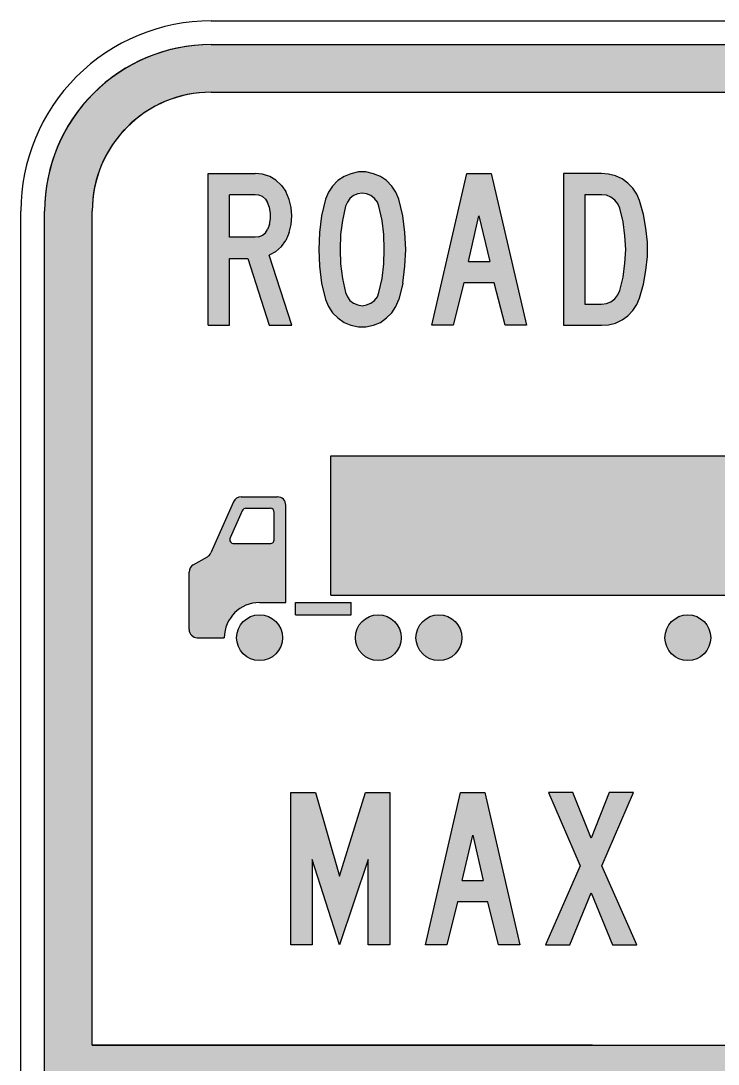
# Model space of a CAD drawing. Extents: x 269 to 415, y 134 to 266.
# Drawn here: x 268.7 to 317.5, y 193.3 to 266.5 of the extents above; entities that cross this region are included whole.
import ezdxf

# ---------------------------------------------------------------- set-up
doc = ezdxf.new("R2010")
doc.units = 0
doc.header["$MEASUREMENT"] = 0
doc.linetypes.add('CENTERX2', pattern=[101.60000000000001, 63.5, -12.7, 12.7, -12.7])
doc.layers.add('L25', color=1, linetype='CONTINUOUS')
doc.layers.add('L35', color=3, linetype='CONTINUOUS')

msp = doc.modelspace()

# ---------------------------------------------------------------- hatches: boundary and pattern name
at = {"layer": 'L25', "linetype": 'CENTERX2'}
h = msp.add_hatch(color=256, dxfattribs=at)
edge = h.paths.add_edge_path(flags=16)
edge.add_line((282.0138630274243, 261.4508701478531), (402.013869694091, 261.450870147853))
edge.add_arc((402.013869694091, 253.117537147853), 8.333333000000039, 3.979039320256561e-13, 90, ccw=False)
edge.add_line((410.347202694091, 253.1175371478531), (410.347229694091, 194.6508504811863))
edge.add_line((410.347229694091, 194.6508504811863), (273.6805300274243, 194.6508504811865))
edge.add_line((273.6805300274243, 194.6508504811865), (273.6805300274243, 253.1175371478531))
edge.add_arc((282.0138630274243, 253.1175371478531), 8.333332999999982, 90, 180, ccw=False)
edge = h.paths.add_edge_path()
edge.add_line((282.0138630274243, 264.7842001478531), (402.013869694091, 264.784200147853))
edge.add_arc((402.013869694091, 253.117537147853), 11.66666300000003, 2.8421709430404007e-13, 90, ccw=False)
edge.add_line((413.680532694091, 253.1175371478531), (413.6805326940911, 157.5175304811864))
edge.add_arc((402.0138696940911, 157.5175304811864), 11.66666299999997, -90.00000000000028, 0, ccw=False)
edge.add_line((402.0138696940911, 145.8508674811864), (282.0138630274243, 145.8508674811864))
edge.add_arc((282.0138630274243, 157.5175304811864), 11.66666300000003, 180.0000000000001, 270, ccw=False)
edge.add_line((270.3472000274243, 157.5175304811864), (270.3472000274243, 253.1175371478531))
edge.add_arc((282.0138630274242, 253.1175371478531), 11.66666299999991, 89.99999999999972, 180, ccw=False)
edge = h.paths.add_edge_path(flags=16)
edge.add_line((273.6805300274243, 191.3175504811864), (410.347229694091, 191.3175504811863))
edge.add_line((410.347229694091, 191.3175504811863), (410.347202694091, 157.5175304811864))
edge.add_arc((402.0138630372852, 157.5175371379922), 8.333339656808493, 270.0000457687909, 359.99995423120953, ccw=False)
edge.add_line((402.0138696940911, 149.1841974811864), (282.0138630274243, 149.1841974811864))
edge.add_arc((282.0138630274243, 157.5175304811864), 8.33333300000001, 180, 270, ccw=False)
edge.add_line((273.6805300274243, 157.5175304811864), (273.6805300274243, 191.3175504811864))
h = msp.add_hatch(color=256, dxfattribs=at)
h.paths.add_polyline_path([(306.7006390880304, 245.1175338145197), (309.3676390880304, 245.1175338145197), (309.8756390880304, 245.1429338145197), (310.3582390880304, 245.2699338145197), (310.8154390880304, 245.4985338145197), (311.2218390880304, 245.7779338145197), (311.5774390880304, 246.1589338145197), (311.8568390880304, 246.5653338145197), (312.0346390880304, 247.0225338145197), (312.3140390880304, 247.9877338145197), (312.4918390880304, 248.9529338145197), (312.5934390880304, 249.9435338145197), (312.5934390880304, 250.9341338145197), (312.4918390880304, 251.9247338145198), (312.3140390880304, 252.8899338145197), (312.0346390880304, 253.8551338145197), (311.8568390880304, 254.3123338145197), (311.5774390880304, 254.7187338145197), (311.2218390880304, 255.0743338145197), (310.8154390880304, 255.3791338145197), (310.3582390880304, 255.5823338145198), (309.8756390880304, 255.7093338145197), (309.3676390880304, 255.7601338145197), (306.7006390880304, 255.7601338145197)])
h.paths.add_polyline_path([(308.1992390880304, 246.5907338145197), (309.3676390880304, 246.5907338145197), (309.7232390880304, 246.6415338145197), (310.0280390880304, 246.7685338145197), (310.3074390880304, 246.9717338145197), (310.5106390880304, 247.2511338145197), (310.6630390880304, 247.5559338145197), (310.8916390880304, 248.4957338145197), (311.0186390880304, 249.4609338145197), (311.0694390880304, 250.4261338145197), (311.0186390880304, 251.3913338145197), (310.8916390880304, 252.3565338145197), (310.6630390880304, 253.3217338145197), (310.5106390880304, 253.6265338145197), (310.3074390880304, 253.8805338145197), (310.0280390880304, 254.0837338145197), (309.7232390880304, 254.2361338145197), (309.3676390880304, 254.2615338145197), (308.1992390880304, 254.2615338145197)], flags=16)
h.paths.add_polyline_path([(297.4804390880304, 245.1175338145197), (299.9442390880304, 255.7601338145197), (301.6460390880304, 255.7601338145197), (304.1098390880304, 245.1175338145197), (302.6112390880304, 245.1175338145197), (301.8492390880304, 248.0893338145197), (299.7156390880304, 248.0893338145197), (298.9790390880304, 245.1175338145197)])
h.paths.add_polyline_path([(300.0458390880304, 249.5879338145197), (301.5444390880304, 249.5879338145197), (300.7824390880304, 252.7883338145197)], flags=16)
h.paths.add_polyline_path([(295.4484390880304, 248.0639338145197), (295.1690390880304, 246.9209338145197), (294.9658390880304, 246.4383338145197), (294.6864390880304, 245.9811338145197), (294.3054390880304, 245.6255338145197), (293.8736390880304, 245.3207338145197), (293.3910390880304, 245.1175338145197), (292.8576390880304, 245.0159338145197), (292.3496390880304, 245.0159338145197), (291.8162390880304, 245.1175338145197), (291.3336390880304, 245.3207338145197), (290.9018390880304, 245.6255338145197), (290.5208390880304, 245.9811338145197), (290.2414390880304, 246.4383338145197), (290.0382390880304, 246.9209338145197), (289.7588390880304, 248.0639338145197), (289.6064390880304, 249.2577338145197), (289.5556390880304, 250.4261338145197), (289.6064390880304, 251.6199338145197), (289.7588390880304, 252.7883338145197), (290.0382390880304, 253.9567338145197), (290.2414390880304, 254.4393338145197), (290.5208390880304, 254.8711338145197), (290.9018390880304, 255.2521338145197), (291.3336390880304, 255.5315338145197), (291.8162390880304, 255.7347338145197), (292.3496390880304, 255.8617338145197), (292.8576390880304, 255.8617338145197), (293.3910390880304, 255.7347338145197), (293.8736390880304, 255.5315338145197), (294.3054390880304, 255.2521338145197), (294.6864390880304, 254.8711338145197), (294.9658390880304, 254.4393338145197), (295.1690390880304, 253.9567338145197), (295.4484390880304, 252.7883338145197), (295.6008390880304, 251.6199338145197), (295.6516390880304, 250.4261338145197), (295.6008390880304, 249.2577338145197)])
h.paths.add_polyline_path([(293.7720390880304, 247.4035338145197), (294.0006390880304, 248.3941338145197), (294.1276390880304, 249.4101338145197), (294.1530390880304, 250.4261338145197), (294.1276390880304, 251.4675338145197), (294.0006390880304, 252.4581338145197), (293.7720390880304, 253.4741338145197), (293.6704390880304, 253.7535338145198), (293.4672390880304, 254.0075338145197), (293.2132390880304, 254.2107338145197), (292.9084390880304, 254.3377338145197), (292.6036390880304, 254.3631338145198), (292.2988390880304, 254.3377338145197), (291.9940390880304, 254.2107338145197), (291.7400390880304, 254.0075338145197), (291.5622390880304, 253.7535338145198), (291.4352390880304, 253.4741338145197), (291.2320390880304, 252.4581338145197), (291.0796390880304, 251.4675338145197), (291.0542390880304, 250.4261338145197), (291.0796390880304, 249.4101338145197), (291.2320390880304, 248.3941338145197), (291.4352390880304, 247.4035338145197), (291.5622390880304, 247.0987338145197), (291.7400390880304, 246.8447338145197), (291.9940390880304, 246.6669338145197), (292.2988390880304, 246.5399338145197), (292.6036390880304, 246.4891338145197), (292.9084390880304, 246.5399338145197), (293.2132390880304, 246.6669338145197), (293.4672390880304, 246.8447338145197), (293.6704390880304, 247.0987338145197)], flags=16)
h.paths.add_polyline_path([(281.8086390880304, 245.1175338145197), (281.8086390880304, 255.7601338145197), (285.1106390880304, 255.7601338145197), (285.6186390880304, 255.7093338145197), (286.1266390880304, 255.5315338145197), (286.5584390880304, 255.2775338145198), (286.9394390880304, 254.9219338145197), (287.2442390880304, 254.4901338145197), (287.4728390880304, 253.9313338145197), (287.6252390880304, 253.3725338145197), (287.6760390880304, 252.7883338145197), (287.6252390880304, 252.1787338145197), (287.4728390880304, 251.6199338145197), (287.2442390880304, 251.0611338145197), (286.9394390880304, 250.6293338145197), (286.5330390880304, 250.2737338145197), (286.0758390880304, 250.0197338145197), (287.6760390880304, 245.1175338145197), (286.0758390880304, 245.1175338145197), (284.5772390880304, 249.7911338145197), (283.3072390880304, 249.7911338145197), (283.3072390880304, 245.1175338145197)])
h.paths.add_polyline_path([(285.1106390880304, 254.2615338145197), (283.3072390880304, 254.2615338145197), (283.3072390880304, 251.2897338145197), (285.1106390880304, 251.2897338145197), (285.3646390880304, 251.3151338145197), (285.6186390880304, 251.4421338145197), (285.8218390880304, 251.5945338145197), (285.9742390880304, 251.8231338145197), (286.1012390880304, 252.1787338145197), (286.1774390880304, 252.5851338145197), (286.1774390880304, 252.9661338145197), (286.1012390880304, 253.3725338145197), (285.9742390880304, 253.7281338145197), (285.8218390880304, 253.9567338145197), (285.6186390880304, 254.1345338145197), (285.3646390880304, 254.2361338145197)], flags=16)
h.paths.add_polyline_path([(349.4488390880304, 255.7601338145197), (349.4488390880304, 245.1175338145197), (350.9474390880304, 245.1175338145197), (350.9474390880304, 252.1279338145197), (354.0462390880304, 245.1175338145197), (355.2146390880304, 245.1175338145197), (355.2146390880304, 255.7601338145197), (353.7160390880304, 255.7601338145197), (353.7160390880304, 249.5879338145197), (350.9474390880304, 255.7601338145197)])
h.paths.add_polyline_path([(344.6482390880304, 245.1175338145197), (344.6482390880304, 255.7601338145197), (346.1468390880304, 255.7601338145197), (346.1468390880304, 245.1175338145197)])
h.paths.add_polyline_path([(335.4280390880304, 245.1175338145197), (337.8664390880304, 255.7601338145197), (339.5682390880304, 255.7601338145197), (342.0320390880304, 245.1175338145197), (340.5334390880304, 245.1175338145197), (339.7968390880304, 248.0893338145197), (337.6632390880304, 248.0893338145197), (336.9012390880304, 245.1175338145197)])
h.paths.add_polyline_path([(337.9680390880304, 249.5879338145197), (339.4666390880304, 249.5879338145197), (338.7300390880304, 252.7883338145197)], flags=16)
h.paths.add_polyline_path([(327.7572390880304, 245.1175338145197), (327.7572390880304, 255.7601338145197), (331.0592390880304, 255.7601338145197), (331.5926390880304, 255.7093338145197), (332.0752390880304, 255.5315338145197), (332.5324390880304, 255.2775338145198), (332.9134390880304, 254.9219338145197), (333.1928390880304, 254.4901338145197), (333.4468390880304, 253.9313338145197), (333.5738390880304, 253.3725338145197), (333.6246390880304, 252.7883338145197), (333.5738390880304, 252.1787338145197), (333.4468390880304, 251.6199338145197), (333.1928390880304, 251.0611338145197), (332.8880390880304, 250.6293338145197), (332.5070390880304, 250.2737338145197), (332.0244390880304, 250.0197338145197), (333.6246390880304, 245.1175338145197), (332.0244390880304, 245.1175338145197), (330.5258390880304, 249.7911338145197), (329.2558390880304, 249.7911338145197), (329.2558390880304, 245.1175338145197)])
h.paths.add_polyline_path([(331.0592390880304, 254.2615338145197), (329.2558390880304, 254.2615338145197), (329.2558390880304, 251.2897338145197), (331.0592390880304, 251.2897338145197), (331.3386390880304, 251.3151338145197), (331.5672390880304, 251.4421338145197), (331.7704390880304, 251.5945338145197), (331.9228390880304, 251.8231338145197), (332.0752390880304, 252.1787338145197), (332.1260390880304, 252.5851338145197), (332.1260390880304, 252.9661338145197), (332.0752390880304, 253.3725338145197), (331.9228390880304, 253.7281338145197), (331.7704390880304, 253.9567338145197), (331.5672390880304, 254.1345338145197), (331.3386390880304, 254.2361338145197)], flags=16)
h.paths.add_polyline_path([(321.9914390880304, 254.2615338145197), (321.9914390880304, 245.1175338145197), (323.4900390880304, 245.1175338145197), (323.4900390880304, 254.2615338145197), (325.4204390880304, 254.2615338145197), (325.4204390880304, 255.7601338145197), (320.0864390880304, 255.7601338145197), (320.0864390880304, 254.2615338145197)])
h.paths.add_polyline_path([(396.8706390880304, 245.1175338145197), (396.8706390880304, 255.7601338145197), (401.9760390880304, 255.7601338145197), (401.9760390880304, 254.2615338145197), (398.3692390880304, 254.2615338145197), (398.3692390880304, 251.4929338145197), (400.7060390880304, 251.4929338145197), (400.7060390880304, 250.0197338145197), (398.3692390880304, 250.0197338145197), (398.3692390880304, 246.5907338145197), (402.2046390880304, 246.5907338145197), (402.2046390880304, 245.1175338145197)])
h.paths.add_polyline_path([(391.1048390880304, 245.1175338145197), (391.1048390880304, 254.2615338145197), (389.1744390880304, 254.2615338145197), (389.1744390880304, 255.7601338145197), (394.5084390880304, 255.7601338145197), (394.5084390880304, 254.2615338145197), (392.6034390880304, 254.2615338145197), (392.6034390880304, 245.1175338145197)])
h.paths.add_polyline_path([(380.9702390880304, 247.9877338145197), (380.9702390880304, 255.7601338145197), (382.4688390880304, 255.7601338145197), (382.4688390880304, 247.9877338145197), (382.5196390880304, 247.6067338145197), (382.6466390880304, 247.2257338145197), (382.9006390880304, 246.9209338145197), (383.2054390880304, 246.6923338145197), (383.5610390880304, 246.5399338145197), (383.9420390880304, 246.4891338145197), (384.3484390880304, 246.5399338145197), (384.7040390880304, 246.6923338145197), (385.0088390880304, 246.9209338145197), (385.2374390880304, 247.2257338145197), (385.3898390880304, 247.6067338145197), (385.4406390880304, 247.9877338145197), (385.4406390880304, 255.7601338145197), (386.9392390880304, 255.7601338145197), (386.9392390880304, 247.9877338145197), (386.8884390880304, 247.4543338145197), (386.7614390880304, 246.9717338145197), (386.5328390880304, 246.4891338145197), (386.2534390880304, 246.0573338145197), (385.8724390880304, 245.7017338145197), (385.4406390880304, 245.3969338145197), (384.9834390880304, 245.1683338145197), (384.4754390880304, 245.0413338145197), (383.9420390880304, 244.9905338145197), (383.4340390880304, 245.0413338145197), (382.9260390880304, 245.1683338145197), (382.4434390880304, 245.3969338145197), (382.0370390880304, 245.7017338145197), (381.6560390880304, 246.0573338145197), (381.3512390880304, 246.4891338145197), (381.1480390880304, 246.9717338145197), (381.0210390880304, 247.4543338145197)])
h.paths.add_polyline_path([(378.1508390880304, 248.0639338145197), (377.8714390880304, 246.9209338145197), (377.6682390880304, 246.4383338145197), (377.3888390880304, 245.9811338145197), (377.0078390880304, 245.6255338145197), (376.5760390880304, 245.3207338145197), (376.0934390880304, 245.1175338145197), (375.5854390880304, 245.0159338145197), (375.0520390880304, 245.0159338145197), (374.5440390880304, 245.1175338145197), (374.0614390880304, 245.3207338145197), (373.6042390880304, 245.6255338145197), (373.2486390880304, 245.9811338145197), (372.9438390880304, 246.4383338145197), (372.7660390880304, 246.9209338145197), (372.4866390880304, 248.0639338145197), (372.3088390880304, 249.2577338145197), (372.2580390880304, 250.4261338145197), (372.3088390880304, 251.6199338145197), (372.4866390880304, 252.7883338145197), (372.7660390880304, 253.9567338145197), (372.9438390880304, 254.4393338145197), (373.2486390880304, 254.8711338145197), (373.6042390880304, 255.2521338145197), (374.0614390880304, 255.5315338145197), (374.5440390880304, 255.7347338145197), (375.0520390880304, 255.8617338145197), (375.5854390880304, 255.8617338145197), (376.0934390880304, 255.7347338145197), (376.5760390880304, 255.5315338145197), (377.0078390880304, 255.2521338145197), (377.3888390880304, 254.8711338145197), (377.6682390880304, 254.4393338145197), (377.8714390880304, 253.9567338145197), (378.1508390880304, 252.7883338145197), (378.3286390880304, 251.6199338145197), (378.3794390880304, 250.4261338145197), (378.3286390880304, 249.2577338145197)])
h.paths.add_polyline_path([(376.4998390880304, 247.4035338145197), (376.7030390880304, 248.3941338145197), (376.8300390880304, 249.4101338145197), (376.8808390880304, 250.4261338145197), (376.8300390880304, 251.4675338145197), (376.7030390880304, 252.4581338145197), (376.4998390880304, 253.4741338145197), (376.3728390880304, 253.7535338145198), (376.1696390880304, 254.0075338145197), (375.9156390880304, 254.2107338145197), (375.6362390880304, 254.3377338145197), (375.3060390880304, 254.3631338145198), (375.0012390880304, 254.3377338145197), (374.6964390880304, 254.2107338145197), (374.4678390880304, 254.0075338145197), (374.2646390880304, 253.7535338145198), (374.1376390880304, 253.4741338145197), (373.9344390880304, 252.4581338145197), (373.8074390880304, 251.4675338145197), (373.7566390880304, 250.4261338145197), (373.8074390880304, 249.4101338145197), (373.9344390880304, 248.3941338145197), (374.1376390880304, 247.4035338145197), (374.2646390880304, 247.0987338145197), (374.4678390880304, 246.8447338145197), (374.6964390880304, 246.6669338145197), (375.0012390880304, 246.5399338145197), (375.3060390880304, 246.4891338145197), (375.6362390880304, 246.5399338145197), (375.9156390880304, 246.6669338145197), (376.1696390880304, 246.8447338145197), (376.3728390880304, 247.0987338145197)], flags=16)
h.paths.add_polyline_path([(364.5110390880304, 245.1175338145197), (364.5110390880304, 255.7601338145197), (367.8130390880304, 255.7601338145197), (368.3464390880304, 255.7093338145197), (368.8290390880304, 255.5315338145197), (369.2862390880304, 255.2775338145198), (369.6672390880304, 254.9219338145197), (369.9466390880304, 254.4901338145197), (370.2006390880304, 253.9313338145197), (370.3276390880304, 253.3725338145197), (370.3784390880304, 252.7883338145197), (370.3276390880304, 252.1787338145197), (370.2006390880304, 251.6199338145197), (369.9466390880304, 251.0611338145197), (369.6418390880304, 250.6293338145197), (369.2608390880304, 250.2737338145197), (368.7782390880304, 250.0197338145197), (370.3784390880304, 245.1175338145197), (368.7782390880304, 245.1175338145197), (367.2796390880304, 249.7911338145197), (366.0096390880304, 249.7911338145197), (366.0096390880304, 245.1175338145197)])
h.paths.add_polyline_path([(367.8130390880304, 254.2615338145197), (366.0096390880304, 254.2615338145197), (366.0096390880304, 251.2897338145197), (367.8130390880304, 251.2897338145197), (368.0924390880304, 251.3151338145197), (368.3210390880304, 251.4421338145197), (368.5242390880304, 251.5945338145197), (368.6766390880304, 251.8231338145197), (368.8036390880304, 252.1787338145197), (368.8798390880304, 252.5851338145197), (368.8798390880304, 252.9661338145197), (368.8036390880304, 253.3725338145197), (368.6766390880304, 253.7281338145197), (368.5242390880304, 253.9567338145197), (368.3210390880304, 254.1345338145197), (368.0924390880304, 254.2361338145197)], flags=16)
h = msp.add_hatch(color=256, dxfattribs=at)
edge = h.paths.add_edge_path()
edge.add_arc((401.6859629531456, 223.2170876159097), 1.607001651832441, 0, 360)
edge = h.paths.add_edge_path()
edge.add_arc((397.438887159017, 223.2170876159097), 1.607001651832441, 0, 360)
edge = h.paths.add_edge_path()
edge.add_arc((379.9914406534077, 223.2170876159097), 1.607001651832441, 0, 360)
edge = h.paths.add_edge_path()
edge.add_arc((375.744364859279, 223.2170876159097), 1.607001651832441, 0, 360)
edge = h.paths.add_edge_path()
edge.add_arc((319.6714857935542, 223.2170876159097), 1.607001651832441, 0, 360)
edge = h.paths.add_edge_path()
edge.add_arc((315.4244099994257, 223.2170876159097), 1.607001651832441, 0, 360)
edge = h.paths.add_edge_path()
edge.add_arc((360.6787243733499, 223.2170876159097), 1.607001651832441, 0, 360)
edge = h.paths.add_edge_path()
edge.add_arc((356.4316485792214, 223.2170876159097), 1.607001651832441, 0, 360)
edge = h.paths.add_edge_path()
edge.add_arc((338.984202073612, 223.2170876159097), 1.607001651832441, 0, 360)
edge = h.paths.add_edge_path()
edge.add_arc((334.7371262794834, 223.2170876159097), 1.607001651832441, 0, 360)
edge = h.paths.add_edge_path()
edge.add_arc((297.9769634938163, 223.2170876159097), 1.607001651832441, 0, 360)
edge = h.paths.add_edge_path()
edge.add_arc((293.7298876996877, 223.2170876159097), 1.607001651832441, 0, 360)
edge = h.paths.add_edge_path()
edge.add_arc((285.4079148598411, 223.2170876159097), 1.607001651832441, 0, 360)
h.paths.add_polyline_path([(371.7268607296979, 224.8240892677422), (371.7268607296979, 225.6849830097952), (364.696228502931, 225.6849830097952), (364.696228502931, 224.8240892677422)])
h.paths.add_polyline_path([(372.4155757233404, 226.2015192550271), (405.0147520890843, 226.2015192550271), (405.0147520890843, 235.9583149982955), (372.4155757233404, 235.9583149982955)])
h.paths.add_polyline_path([(287.9332031698635, 224.8240892677422), (287.9332031698635, 225.6849830097952), (291.8314339148056, 225.6849830097952), (291.8314339148056, 224.8240892677422)])
h.paths.add_polyline_path([(330.7196221499022, 224.8240892677422), (330.7196221499022, 225.6849830097952), (323.6889899231354, 225.6849830097952), (323.6889899231354, 224.8240892677422)])
h.paths.add_polyline_path([(331.4083371435448, 226.2015192550271), (364.0075135092886, 226.2015192550271), (364.0075135092886, 235.9583149982955), (331.4083371435448, 235.9583149982955)])
h.paths.add_polyline_path([(323.0002749294929, 226.2015192550271), (323.0002749294929, 235.9583149982955), (290.4010985637491, 235.9583149982955), (290.4010985637491, 226.2015192550271)])
edge = h.paths.add_edge_path(flags=16)
edge.add_arc((283.6084287113152, 230.1042375523344), 0.2869645806843644, 156, 269.9999999999999)
edge.add_line((283.6084287113152, 229.8172729716501), (286.1540227696205, 229.8172729716501))
edge.add_arc((286.1540227696205, 230.1042375523344), 0.2869645806843644, 269.9999999999999, 360)
edge.add_line((286.4409873503049, 230.1042375523344), (286.4409873503049, 231.9982037848512))
edge.add_arc((286.1540227696205, 231.9982037848512), 0.2869645806843644, 0, 89.99999999999987)
edge.add_line((286.1540227696205, 232.2851683655356), (284.4516768070375, 232.2851683655356))
edge.add_arc((284.4516768070375, 231.9982037848512), 0.2869645806843644, 89.99999999999993, 156)
edge.add_line((284.189521617849, 232.1149227950805), (283.3462735221267, 230.2209565625637))
edge = h.paths.add_edge_path()
edge.add_arc((281.4690418991191, 229.3911654911115), 0.5739291613687287, 299.9999999999999, 336)
edge.add_line((281.9933522774961, 229.157727470653), (283.5919238688451, 232.7481780505416))
edge.add_arc((284.1162342472222, 232.5147400300831), 0.5739291613687287, 89.99999999999989, 156, ccw=False)
edge.add_line((284.1162342472222, 233.0886691914519), (286.6705590148524, 233.0886691914519))
edge.add_arc((286.6705590148524, 232.5147400300831), 0.5739291613687287, 0, 90, ccw=False)
edge.add_line((287.2444881762211, 232.5147400300831), (287.2444881762211, 225.6849830097952))
edge.add_line((287.2444881762211, 225.6849830097952), (285.4079148598411, 225.6849830097952))
edge.add_arc((285.4079148598411, 223.2170876159097), 2.467895393885533, 90, 180)
edge.add_line((282.9400194659556, 223.2170876159097), (281.0460532334388, 223.2170876159097))
edge.add_arc((281.0460532334388, 223.7910167772785), 0.5739291613687287, 180, 270, ccw=False)
edge.add_line((280.4721240720701, 223.7910167772785), (280.4721240720701, 227.8215202478687))
edge.add_arc((281.0460532334388, 227.8215202478687), 0.5739291613687287, 120, 180, ccw=False)
edge.add_line((280.7590886527544, 228.3185574815868), (281.7560064798034, 228.8941282573934))
h = msp.add_hatch(color=256, dxfattribs=at)
h.paths.add_polyline_path([(319.2772630911346, 202.3593088277418), (319.8106630911346, 202.0291088277418), (320.3694630911345, 201.8005088277418), (320.9790630911345, 201.6481088277418), (321.5886630911345, 201.5719088277418), (322.1982630911345, 201.5973088277418), (322.8078630911345, 201.6989088277418), (323.2396630911346, 201.8767088277418), (323.6460630911346, 202.1053088277418), (324.0016630911346, 202.4101088277418), (324.2810630911346, 202.7657088277418), (324.6366630911346, 203.4007088277418), (324.8906630911346, 204.0865088277418), (325.0430630911346, 204.7977088277418), (325.0684630911346, 205.5089088277418), (324.9922630911345, 206.2201088277418), (324.8144630911346, 206.9313088277418), (324.5858630911346, 207.4393088277418), (324.2556630911346, 207.8965088277418), (323.8238630911346, 208.2521088277418), (323.3412630911346, 208.5315088277418), (322.8078630911345, 208.6839088277418), (322.2744630911346, 208.7347088277418), (321.7156630911346, 208.6839088277418), (321.2076630911346, 208.5315088277418), (321.3092630911345, 210.8683088277418), (324.7128630911346, 210.8683088277418), (324.7128630911346, 212.3669088277418), (319.8106630911346, 212.3669088277418), (319.4804630911345, 206.9313088277418), (320.9790630911345, 206.8297088277418), (321.2838630911345, 207.0583088277418), (321.6394630911345, 207.2107088277418), (322.0204630911346, 207.2869088277418), (322.4268630911346, 207.2615088277418), (322.7824630911346, 207.1345088277418), (323.1126630911346, 206.9313088277418), (323.3920630911346, 206.6265088277418), (323.5698630911346, 206.2709088277418), (323.6460630911346, 205.8645088277418), (323.6206630911346, 205.2803088277418), (323.5190630911346, 204.6961088277418), (323.3412630911346, 204.1627088277418), (323.1380630911345, 203.8325088277418), (322.9094630911346, 203.5531088277418), (322.6046630911346, 203.3499088277418), (322.2744630911346, 203.1975088277418), (321.7918630911346, 203.1213088277418), (321.3092630911345, 203.1467088277418), (320.8520630911346, 203.2737088277418), (320.4456630911346, 203.5277088277418)])
h.paths.add_polyline_path([(310.1492351969059, 201.6989088277418), (311.8510351969059, 201.6989088277418), (309.3872351969059, 207.2361088277418), (311.6224351969059, 212.3669088277418), (309.9206351969059, 212.3669088277418), (308.6506351969059, 209.1665088277418), (307.3552351969059, 212.3669088277418), (305.6534351969059, 212.3669088277418), (307.8886351969059, 207.2361088277418), (305.4502351969059, 201.6989088277418), (307.1520351969059, 201.6989088277418), (308.6506351969059, 205.3311088277418)])
h.paths.add_polyline_path([(297.0428351969059, 201.6989088277418), (299.4812351969059, 212.3669088277418), (301.2084351969059, 212.3669088277418), (303.6468351969059, 201.6989088277418), (302.1482351969059, 201.6989088277418), (301.4116351969059, 204.6961088277418), (299.2780351969059, 204.6961088277418), (298.5414351969059, 201.6989088277418)])
h.paths.add_polyline_path([(299.6082351969059, 206.1947088277418), (301.0814351969059, 206.1947088277418), (300.3448351969059, 209.3697088277418)], flags=16)
h.paths.add_polyline_path([(287.5940351969059, 201.6989088277418), (287.5940351969059, 212.3669088277418), (289.3212351969059, 212.3669088277418), (291.0230351969059, 206.4995088277418), (292.8264351969059, 212.3669088277418), (294.5282351969059, 212.3669088277418), (294.5282351969059, 201.6989088277418), (293.0296351969059, 201.6989088277418), (293.0296351969059, 207.6679088277418), (291.0230351969059, 201.6989088277418), (289.0926351969059, 207.6679088277418), (289.0926351969059, 201.6989088277418)])
h.paths.add_polyline_path([(337.2510339722801, 202.3593088277418), (337.7844339722802, 202.0291088277418), (338.3432339722801, 201.8005088277418), (338.9528339722801, 201.6481088277418), (339.5624339722801, 201.5719088277418), (340.1720339722801, 201.5973088277418), (340.7816339722801, 201.6989088277418), (341.2134339722801, 201.8767088277418), (341.6198339722802, 202.1053088277418), (341.9754339722801, 202.4101088277418), (342.2548339722802, 202.7657088277418), (342.6104339722801, 203.4007088277418), (342.8644339722802, 204.0865088277418), (343.0168339722802, 204.7977088277418), (343.0422339722801, 205.5089088277418), (342.9660339722801, 206.2201088277418), (342.7882339722802, 206.9313088277418), (342.5596339722802, 207.4393088277418), (342.2294339722802, 207.8965088277418), (341.7976339722802, 208.2521088277418), (341.3150339722802, 208.5315088277418), (340.7816339722801, 208.6839088277418), (340.2482339722802, 208.7347088277418), (339.6894339722801, 208.6839088277418), (339.1814339722802, 208.5315088277418), (339.2830339722801, 210.8683088277418), (342.6866339722802, 210.8683088277418), (342.6866339722802, 212.3669088277418), (337.7844339722802, 212.3669088277418), (337.4542339722801, 206.9313088277418), (338.9528339722801, 206.8297088277418), (339.2576339722801, 207.0583088277418), (339.6132339722801, 207.2107088277418), (339.9942339722801, 207.2869088277418), (340.4006339722802, 207.2615088277418), (340.7562339722801, 207.1345088277418), (341.0864339722801, 206.9313088277418), (341.3658339722801, 206.6265088277418), (341.5436339722801, 206.2709088277418), (341.6198339722802, 205.8645088277418), (341.5944339722802, 205.2803088277418), (341.4928339722802, 204.6961088277418), (341.3150339722802, 204.1627088277418), (341.1118339722801, 203.8325088277418), (340.8832339722802, 203.5531088277418), (340.5784339722802, 203.3499088277418), (340.2482339722802, 203.1975088277418), (339.7656339722802, 203.1213088277418), (339.2830339722801, 203.1467088277418), (338.8258339722802, 203.2737088277418), (338.4194339722802, 203.5277088277418)])
h.paths.add_polyline_path([(335.2444339722801, 203.1975088277418), (335.0158339722801, 203.1721088277418), (334.8126339722801, 203.0451088277418), (334.6348339722801, 202.8927088277418), (334.5332339722802, 202.6895088277418), (334.5078339722802, 202.4609088277418), (334.5332339722802, 202.2323088277418), (334.6348339722801, 202.0037088277418), (334.8126339722801, 201.8513088277418), (335.0158339722801, 201.7497088277418), (335.2444339722801, 201.6989088277418), (335.4730339722802, 201.7497088277418), (335.6762339722802, 201.8513088277418), (335.8540339722801, 202.0037088277418), (335.9556339722802, 202.2323088277418), (336.0064339722801, 202.4609088277418), (335.9556339722802, 202.6895088277418), (335.8540339722801, 202.8927088277418), (335.6762339722802, 203.0451088277418), (335.4730339722802, 203.1721088277418)])
h.paths.add_polyline_path([(329.612477557251, 208.0997088277418), (329.612477557251, 206.7027088277418), (330.374477557251, 206.7027088277418), (330.653877557251, 206.6773088277418), (330.907877557251, 206.5757088277418), (331.136477557251, 206.4233088277418), (331.314277557251, 206.2201088277418), (331.441277557251, 205.9661088277418), (331.568277557251, 205.4835088277418), (331.644477557251, 204.9755088277418), (331.644477557251, 204.4675088277418), (331.568277557251, 204.1119088277418), (331.415877557251, 203.7817088277418), (331.187277557251, 203.4769088277418), (330.882477557251, 203.2737088277418), (330.526877557251, 203.1213088277418), (330.145877557251, 203.0705088277418), (329.790277557251, 203.1213088277418), (329.434677557251, 203.2737088277418), (329.129877557251, 203.4769088277418), (328.901277557251, 203.7817088277418), (328.723477557251, 204.1119088277418), (328.6726775572509, 204.4675088277418), (327.174077557251, 204.4675088277418), (327.224877557251, 203.9595088277418), (327.351877557251, 203.4769088277418), (327.580477557251, 203.0197088277418), (327.885277557251, 202.5879088277418), (328.240877557251, 202.2323088277418), (328.6726775572509, 201.9529088277418), (329.155277557251, 201.7497088277418), (329.637877557251, 201.6227088277418), (330.145877557251, 201.5973088277418), (330.730077557251, 201.6735088277418), (331.263477557251, 201.8513088277418), (331.771477557251, 202.1053088277418), (332.203277557251, 202.4609088277418), (332.584277557251, 202.8927088277418), (332.863677557251, 203.3753088277418), (333.066877557251, 203.9087088277418), (333.143077557251, 204.4675088277418), (333.143077557251, 205.0771088277418), (333.041477557251, 205.6613088277418), (332.838277557251, 206.1693088277418), (332.558877557251, 206.6773088277418), (332.203277557251, 207.1091088277418), (331.746077557251, 207.4647088277418), (332.254077557251, 208.1759088277418), (332.609677557251, 208.9633088277418), (332.736677557251, 209.4459088277418), (332.787477557251, 209.9285088277418), (332.711277557251, 210.4365088277418), (332.558877557251, 210.9191088277418), (332.304877557251, 211.3509088277418), (331.974677557251, 211.7319088277418), (331.593677557251, 212.0621088277418), (331.136477557251, 212.2907088277418), (330.653877557251, 212.4177088277418), (330.145877557251, 212.4685088277418), (329.612477557251, 212.3923088277418), (329.079077557251, 212.2399088277418), (328.596477557251, 211.9605088277418), (328.190077557251, 211.6049088277418), (327.859877557251, 211.1477088277418), (327.631277557251, 210.6651088277418), (327.504277557251, 210.1317088277418), (328.9774775572509, 209.9031088277418), (329.028277557251, 210.2079088277418), (329.155277557251, 210.4619088277418), (329.358477557251, 210.6905088277418), (329.587077557251, 210.8683088277418), (329.866477557251, 210.9699088277418), (330.145877557251, 211.0207088277418), (330.450677557251, 210.9699088277418), (330.730077557251, 210.8683088277418), (330.958677557251, 210.6905088277418), (331.161877557251, 210.4619088277418), (331.288877557251, 210.2079088277418), (331.339677557251, 209.9031088277418), (331.288877557251, 209.4713088277418), (331.111077557251, 209.0649088277418), (330.806277557251, 208.5315088277418), (330.603077557251, 208.3029088277418), (330.349077557251, 208.1505088277418), (330.044277557251, 208.0997088277418)])
h.paths.add_polyline_path([(348.8543193825403, 201.6989088277418), (350.6323193825402, 201.6989088277418), (350.6323193825402, 205.8899088277418), (350.6831193825403, 206.2455088277418), (350.8355193825403, 206.5503088277418), (351.0895193825402, 206.8043088277418), (351.3943193825402, 206.9567088277418), (351.7499193825403, 207.0329088277418), (352.0547193825403, 206.9821088277418), (352.3595193825403, 206.8551088277418), (352.6135193825402, 206.6773088277418), (352.7913193825402, 206.4233088277418), (352.9183193825402, 206.1185088277418), (352.9691193825403, 205.8137088277418), (352.9691193825403, 201.6989088277418), (354.7217193825402, 201.6989088277418), (354.7217193825402, 205.8899088277418), (354.7979193825403, 206.2455088277418), (354.9503193825402, 206.5503088277418), (355.2043193825402, 206.8043088277418), (355.5091193825402, 206.9567088277418), (355.8393193825402, 207.0329088277418), (356.1695193825402, 206.9821088277418), (356.4489193825402, 206.8551088277418), (356.7029193825402, 206.6773088277418), (356.9061193825402, 206.4233088277418), (357.0331193825402, 206.1185088277418), (357.0585193825402, 205.8137088277418), (357.0585193825402, 201.6989088277418), (358.8365193825402, 201.6989088277418), (358.8365193825402, 206.1947088277418), (358.7857193825403, 206.7027088277418), (358.6333193825402, 207.2107088277418), (358.3793193825402, 207.6679088277418), (358.0237193825402, 208.0743088277418), (357.6173193825402, 208.3791088277418), (357.1347193825403, 208.6331088277418), (356.6267193825403, 208.7601088277418), (356.0933193825402, 208.7855088277418), (355.5853193825402, 208.6839088277418), (355.0773193825402, 208.5061088277418), (354.6455193825402, 208.2267088277418), (354.2645193825402, 207.8711088277418), (353.9089193825403, 208.2013088277418), (353.4771193825403, 208.4553088277418), (353.0199193825403, 208.6585088277418), (352.5373193825403, 208.7601088277418), (352.0293193825403, 208.7855088277418), (351.5467193825402, 208.7093088277418), (351.0641193825402, 208.5569088277418), (350.6323193825402, 208.3283088277418), (350.6323193825402, 208.7093088277418), (348.8543193825403, 208.7093088277418)])
h.paths.add_polyline_path([(394.9829766774102, 204.2643088277418), (394.9829766774102, 205.3311088277418), (393.8145766774102, 205.3311088277418), (393.8145766774102, 206.8297088277418), (396.4815766774102, 206.8297088277418), (396.4815766774102, 204.2643088277418), (396.4307766774102, 203.7563088277418), (396.2783766774102, 203.2483088277418), (396.0243766774102, 202.7911088277418), (395.6941766774102, 202.3847088277418), (395.2877766774102, 202.0545088277418), (394.8305766774102, 201.8005088277418), (394.3225766774102, 201.6481088277418), (393.8145766774102, 201.5973088277418), (393.2811766774102, 201.6481088277418), (392.7731766774102, 201.8005088277418), (392.3159766774102, 202.0799088277418), (391.9095766774102, 202.4101088277418), (391.5793766774102, 202.8419088277418), (391.3507766774102, 203.2991088277418), (391.0205766774102, 204.3405088277418), (390.8173766774102, 205.4073088277418), (390.6903766774102, 206.4995088277418), (390.6903766774102, 207.5663088277418), (390.8173766774102, 208.6585088277418), (391.0205766774102, 209.7253088277418), (391.3507766774102, 210.7667088277418), (391.5793766774102, 211.2493088277418), (391.9095766774102, 211.6557088277418), (392.3159766774102, 212.0113088277418), (392.7731766774102, 212.2653088277418), (393.2811766774102, 212.4177088277418), (393.8145766774102, 212.4685088277418), (394.3225766774102, 212.4177088277418), (394.8305766774102, 212.2653088277418), (395.2877766774102, 212.0113088277418), (395.6941766774102, 211.6811088277418), (396.0243766774102, 211.2747088277418), (396.2783766774102, 210.8175088277418), (396.4307766774102, 210.3349088277418), (396.4815766774102, 209.8015088277418), (394.9829766774102, 209.8015088277418), (394.9575766774102, 210.0809088277418), (394.8559766774102, 210.3603088277418), (394.6781766774102, 210.5889088277418), (394.4495766774102, 210.7921088277418), (394.1955766774102, 210.9191088277418), (393.9161766774102, 210.9699088277418), (393.5351766774102, 210.9445088277418), (393.2049766774102, 210.8175088277418), (392.9255766774102, 210.5635088277418), (392.7477766774102, 210.2333088277418), (392.4683766774102, 209.3443088277418), (392.2905766774102, 208.4299088277418), (392.2143766774102, 207.4901088277418), (392.2143766774102, 206.5757088277418), (392.2905766774102, 205.6359088277418), (392.4683766774102, 204.7215088277418), (392.7477766774102, 203.8325088277418), (392.9001766774102, 203.5277088277418), (393.1541766774102, 203.2991088277418), (393.4589766774102, 203.1467088277418), (393.8145766774102, 203.0959088277418), (394.1193766774102, 203.1467088277418), (394.3987766774102, 203.2483088277418), (394.6273766774102, 203.4261088277418), (394.8305766774102, 203.6801088277418), (394.9321766774102, 203.9595088277418)])
h.paths.add_polyline_path([(382.1813766774102, 201.6989088277418), (382.1813766774102, 212.3669088277418), (383.6799766774102, 212.3669088277418), (386.4485766774102, 206.1947088277418), (386.4485766774102, 212.3669088277418), (387.9471766774102, 212.3669088277418), (387.9471766774102, 201.6989088277418), (386.7787766774102, 201.6989088277418), (383.6799766774102, 208.7347088277418), (383.6799766774102, 201.6989088277418)])
h.paths.add_polyline_path([(379.1079766774102, 203.5277088277418), (379.3873766774102, 204.6707088277418), (379.5397766774102, 205.8391088277418), (379.5905766774102, 207.0329088277418), (379.5397766774102, 208.2267088277418), (379.3873766774102, 209.3951088277418), (379.1079766774102, 210.5381088277418), (378.9047766774102, 211.0461088277418), (378.6253766774102, 211.4779088277418), (378.2443766774102, 211.8589088277418), (377.8125766774102, 212.1383088277418), (377.3299766774102, 212.3415088277418), (376.7965766774102, 212.4431088277418), (376.2885766774102, 212.4431088277418), (375.7551766774102, 212.3415088277418), (375.2725766774102, 212.1383088277418), (374.8407766774102, 211.8589088277418), (374.4597766774102, 211.4779088277418), (374.1803766774102, 211.0461088277418), (373.9771766774102, 210.5381088277418), (373.6977766774102, 209.3951088277418), (373.5453766774102, 208.2267088277418), (373.4945766774102, 207.0329088277418), (373.5453766774102, 205.8391088277418), (373.6977766774102, 204.6707088277418), (373.9771766774102, 203.5277088277418), (374.1803766774102, 203.0197088277418), (374.4597766774102, 202.5879088277418), (374.8407766774102, 202.2069088277418), (375.2725766774102, 201.9275088277418), (375.7551766774102, 201.7243088277418), (376.2885766774102, 201.6227088277418), (376.7965766774102, 201.6227088277418), (377.3299766774102, 201.7243088277418), (377.8125766774102, 201.9275088277418), (378.2443766774102, 202.2069088277418), (378.6253766774102, 202.5879088277418), (378.9047766774102, 203.0197088277418)])
h.paths.add_polyline_path([(377.7109766774102, 204.0103088277418), (377.9141766774102, 205.0009088277418), (378.0665766774102, 206.0169088277418), (378.0919766774102, 207.0329088277418), (378.0665766774102, 208.0489088277418), (377.9141766774102, 209.0649088277418), (377.7109766774102, 210.0809088277418), (377.5839766774102, 210.3603088277418), (377.4061766774102, 210.6143088277418), (377.1521766774102, 210.8175088277418), (376.8473766774102, 210.9445088277418), (376.5425766774102, 210.9699088277418), (376.2377766774102, 210.9445088277418), (375.9329766774102, 210.8175088277418), (375.6789766774102, 210.6143088277418), (375.4757766774102, 210.3603088277418), (375.3741766774102, 210.0809088277418), (375.1455766774102, 209.0649088277418), (375.0185766774102, 208.0489088277418), (374.9931766774102, 207.0329088277418), (375.0185766774102, 206.0169088277418), (375.1455766774102, 205.0009088277418), (375.3741766774102, 204.0103088277418), (375.4757766774102, 203.7055088277418), (375.6789766774102, 203.4515088277418), (375.9329766774102, 203.2483088277418), (376.2377766774102, 203.1467088277418), (376.5425766774102, 203.0959088277418), (376.8473766774102, 203.1467088277418), (377.1521766774102, 203.2483088277418), (377.4061766774102, 203.4515088277418), (377.5839766774102, 203.7055088277418)], flags=16)
h.paths.add_polyline_path([(366.5857766774102, 201.6989088277418), (366.5857766774102, 212.3669088277418), (368.0843766774102, 212.3669088277418), (368.0843766774102, 203.1975088277418), (371.9197766774102, 203.1975088277418), (371.9197766774102, 201.6989088277418)])

# ---------------------------------------------------------------- linework, layer by layer
for points in [[(282.0138630274243, 264.7842001478531), (402.013869694091, 264.784200147853, -0.4142135623730941), (413.680532694091, 253.1175371478531), (413.6805326940911, 157.5175304811864, -0.4142135623730952), (402.0138696940911, 145.8508674811864), (282.0138630274243, 145.8508674811864, -0.4142135623730948), (270.3472000274243, 157.5175304811864), (270.3472000274243, 253.1175371478531, -0.4142135623730958), (282.0138630274243, 264.7842001478531, -2.696818497707233)], [(282.0138630274243, 261.4508701478531), (402.013869694091, 261.450870147853, -0.4142135623730936), (410.347202694091, 253.1175371478531), (410.347229694091, 194.6508504811863), (273.6805300274243, 194.6508504811865), (273.6805300274243, 253.1175371478531, -0.4142135623730958), (282.0138630274243, 261.4508701478531, -1.559095019978313)]]:
    msp.add_lwpolyline(points, format="xyb", dxfattribs=at)
at = {"layer": 'L35'}
for p, q in [((282.0138630274243, 266.4508671478531), (402.013869694091, 266.450867147853)), ((282.0138630274243, 264.7842001478531), (402.013869694091, 264.784200147853)), ((282.0138630274243, 261.4508701478531), (402.013869694091, 261.450870147853)), ((281.8086390880304, 255.7601338145197), (285.1106390880304, 255.7601338145197)), ((281.8086390880304, 245.1175338145197), (281.8086390880304, 255.7601338145197)), ((285.6186390880304, 255.7093338145197), (285.1106390880304, 255.7601338145197)), ((286.1266390880304, 255.5315338145197), (285.6186390880304, 255.7093338145197)), ((286.5584390880304, 255.2775338145198), (286.1266390880304, 255.5315338145197)), ((286.9394390880304, 254.9219338145197), (286.5584390880304, 255.2775338145198)), ((290.9018390880304, 255.2521338145197), (290.5208390880304, 254.8711338145197)), ((291.3336390880304, 255.5315338145197), (290.9018390880304, 255.2521338145197)), ((291.8162390880304, 255.7347338145197), (291.3336390880304, 255.5315338145197)), ((292.3496390880304, 255.8617338145197), (291.8162390880304, 255.7347338145197)), ((292.8576390880304, 255.8617338145197), (292.3496390880304, 255.8617338145197)), ((293.3910390880304, 255.7347338145197), (292.8576390880304, 255.8617338145197)), ((293.8736390880304, 255.5315338145197), (293.3910390880304, 255.7347338145197)), ((294.3054390880304, 255.2521338145197), (293.8736390880304, 255.5315338145197)), ((294.6864390880304, 254.8711338145197), (294.3054390880304, 255.2521338145197)), ((297.4804390880304, 245.1175338145197), (299.9442390880304, 255.7601338145197)), ((299.9442390880304, 255.7601338145197), (301.6460390880304, 255.7601338145197)), ((301.6460390880304, 255.7601338145197), (304.1098390880304, 245.1175338145197)), ((306.7006390880304, 255.7601338145197), (306.7006390880304, 245.1175338145197)), ((309.3676390880304, 255.7601338145197), (306.7006390880304, 255.7601338145197)), ((309.8756390880304, 255.7093338145197), (309.3676390880304, 255.7601338145197)), ((310.3582390880304, 255.5823338145198), (309.8756390880304, 255.7093338145197)), ((310.8154390880304, 255.3791338145197), (310.3582390880304, 255.5823338145198)), ((311.2218390880304, 255.0743338145197), (310.8154390880304, 255.3791338145197)), ((286.9394390880304, 254.9219338145197), (287.2442390880304, 254.4901338145197)), ((287.4728390880304, 253.9313338145197), (287.2442390880304, 254.4901338145197)), ((290.5208390880304, 254.8711338145197), (290.2414390880304, 254.4393338145197)), ((294.9658390880304, 254.4393338145197), (294.6864390880304, 254.8711338145197)), ((311.5774390880304, 254.7187338145197), (311.2218390880304, 255.0743338145197)), ((311.8568390880304, 254.3123338145197), (311.5774390880304, 254.7187338145197)), ((283.3072390880304, 251.2897338145197), (283.3072390880304, 254.2615338145197)), ((285.1106390880304, 254.2615338145197), (283.3072390880304, 254.2615338145197)), ((285.3646390880304, 254.2361338145197), (285.1106390880304, 254.2615338145197)), ((285.6186390880304, 254.1345338145197), (285.3646390880304, 254.2361338145197)), ((285.8218390880304, 253.9567338145197), (285.6186390880304, 254.1345338145197)), ((285.8218390880304, 253.9567338145197), (285.9742390880304, 253.7281338145197)), ((287.6252390880304, 253.3725338145197), (287.4728390880304, 253.9313338145197)), ((290.0382390880304, 253.9567338145197), (289.7588390880304, 252.7883338145197)), ((290.2414390880304, 254.4393338145197), (290.0382390880304, 253.9567338145197)), ((291.5622390880304, 253.7535338145198), (291.4352390880304, 253.4741338145197)), ((291.7400390880304, 254.0075338145197), (291.5622390880304, 253.7535338145198)), ((291.9940390880304, 254.2107338145197), (291.7400390880304, 254.0075338145197)), ((292.2988390880304, 254.3377338145197), (291.9940390880304, 254.2107338145197)), ((292.6036390880304, 254.3631338145198), (292.2988390880304, 254.3377338145197)), ((292.9084390880304, 254.3377338145197), (292.6036390880304, 254.3631338145198)), ((293.2132390880304, 254.2107338145197), (292.9084390880304, 254.3377338145197)), ((293.4672390880304, 254.0075338145197), (293.2132390880304, 254.2107338145197)), ((293.6704390880304, 253.7535338145198), (293.4672390880304, 254.0075338145197)), ((293.7720390880304, 253.4741338145197), (293.6704390880304, 253.7535338145198)), ((295.1690390880304, 253.9567338145197), (294.9658390880304, 254.4393338145197)), ((295.4484390880304, 252.7883338145197), (295.1690390880304, 253.9567338145197)), ((308.1992390880304, 254.2615338145197), (308.1992390880304, 246.5907338145197)), ((309.3676390880304, 254.2615338145197), (308.1992390880304, 254.2615338145197)), ((309.7232390880304, 254.2361338145197), (309.3676390880304, 254.2615338145197)), ((310.0280390880304, 254.0837338145197), (309.7232390880304, 254.2361338145197)), ((310.3074390880304, 253.8805338145197), (310.0280390880304, 254.0837338145197)), ((310.5106390880304, 253.6265338145197), (310.3074390880304, 253.8805338145197)), ((312.0346390880304, 253.8551338145197), (311.8568390880304, 254.3123338145197)), ((312.3140390880304, 252.8899338145197), (312.0346390880304, 253.8551338145197)), ((268.6805330274243, 157.5175304811864), (268.6805330274243, 253.1175371478531)), ((270.3472000274243, 157.5175304811864), (270.3472000274243, 253.1175371478531)), ((273.6805300274243, 194.6508504811864), (273.6805300274243, 253.1175371478531)), ((286.1012390880304, 253.3725338145197), (285.9742390880304, 253.7281338145197)), ((286.1774390880304, 252.9661338145197), (286.1012390880304, 253.3725338145197)), ((287.6760390880304, 252.7883338145197), (287.6252390880304, 253.3725338145197)), ((291.4352390880304, 253.4741338145197), (291.2320390880304, 252.4581338145197)), ((294.0006390880304, 252.4581338145197), (293.7720390880304, 253.4741338145197)), ((310.6630390880304, 253.3217338145197), (310.5106390880304, 253.6265338145197)), ((310.8916390880304, 252.3565338145197), (310.6630390880304, 253.3217338145197)), ((286.1012390880304, 252.1787338145197), (286.1774390880304, 252.5851338145197)), ((286.1774390880304, 252.5851338145197), (286.1774390880304, 252.9661338145197)), ((287.6252390880304, 252.1787338145197), (287.6760390880304, 252.7883338145197)), ((289.7588390880304, 252.7883338145197), (289.6064390880304, 251.6199338145197)), ((291.2320390880304, 252.4581338145197), (291.0796390880304, 251.4675338145197)), ((294.1276390880304, 251.4675338145197), (294.0006390880304, 252.4581338145197)), ((295.6008390880304, 251.6199338145197), (295.4484390880304, 252.7883338145197)), ((300.0458390880304, 249.5879338145197), (300.7824390880304, 252.7883338145197)), ((300.7824390880304, 252.7883338145197), (301.5444390880304, 249.5879338145197)), ((311.0186390880304, 251.3913338145197), (310.8916390880304, 252.3565338145197)), ((312.4918390880304, 251.9247338145198), (312.3140390880304, 252.8899338145197)), ((285.6186390880304, 251.4421338145197), (285.8218390880304, 251.5945338145197)), ((285.8218390880304, 251.5945338145197), (285.9742390880304, 251.8231338145197)), ((286.1012390880304, 252.1787338145197), (285.9742390880304, 251.8231338145197)), ((287.4728390880304, 251.6199338145197), (287.2442390880304, 251.0611338145197)), ((287.4728390880304, 251.6199338145197), (287.6252390880304, 252.1787338145197)), ((289.6064390880304, 251.6199338145197), (289.5556390880304, 250.4261338145197)), ((295.6516390880304, 250.4261338145197), (295.6008390880304, 251.6199338145197)), ((312.5934390880304, 250.9341338145197), (312.4918390880304, 251.9247338145198)), ((285.1106390880304, 251.2897338145197), (283.3072390880304, 251.2897338145197)), ((285.3646390880304, 251.3151338145197), (285.1106390880304, 251.2897338145197)), ((285.3646390880304, 251.3151338145197), (285.6186390880304, 251.4421338145197)), ((286.9394390880304, 250.6293338145197), (287.2442390880304, 251.0611338145197)), ((291.0796390880304, 251.4675338145197), (291.0542390880304, 250.4261338145197)), ((294.1530390880304, 250.4261338145197), (294.1276390880304, 251.4675338145197)), ((311.0694390880304, 250.4261338145197), (311.0186390880304, 251.3913338145197)), ((312.5934390880304, 249.9435338145197), (312.5934390880304, 250.9341338145197)), ((286.5330390880304, 250.2737338145197), (286.0758390880304, 250.0197338145197)), ((286.5330390880304, 250.2737338145197), (286.9394390880304, 250.6293338145197)), ((289.5556390880304, 250.4261338145197), (289.6064390880304, 249.2577338145197)), ((291.0542390880304, 250.4261338145197), (291.0796390880304, 249.4101338145197)), ((294.1276390880304, 249.4101338145197), (294.1530390880304, 250.4261338145197)), ((295.6008390880304, 249.2577338145197), (295.6516390880304, 250.4261338145197)), ((311.0186390880304, 249.4609338145197), (311.0694390880304, 250.4261338145197)), ((283.3072390880304, 249.7911338145197), (284.5772390880304, 249.7911338145197)), ((283.3072390880304, 245.1175338145197), (283.3072390880304, 249.7911338145197)), ((284.5772390880304, 249.7911338145197), (286.0758390880304, 245.1175338145197)), ((287.6760390880304, 245.1175338145197), (286.0758390880304, 250.0197338145197)), ((291.0796390880304, 249.4101338145197), (291.2320390880304, 248.3941338145197)), ((294.0006390880304, 248.3941338145197), (294.1276390880304, 249.4101338145197)), ((300.0458390880304, 249.5879338145197), (301.5444390880304, 249.5879338145197)), ((310.8916390880304, 248.4957338145197), (311.0186390880304, 249.4609338145197)), ((312.4918390880304, 248.9529338145197), (312.5934390880304, 249.9435338145197)), ((289.6064390880304, 249.2577338145197), (289.7588390880304, 248.0639338145197)), ((295.4484390880304, 248.0639338145197), (295.6008390880304, 249.2577338145197)), ((312.3140390880304, 247.9877338145197), (312.4918390880304, 248.9529338145197)), ((289.7588390880304, 248.0639338145197), (290.0382390880304, 246.9209338145197)), ((291.2320390880304, 248.3941338145197), (291.4352390880304, 247.4035338145197)), ((293.7720390880304, 247.4035338145197), (294.0006390880304, 248.3941338145197)), ((295.4484390880304, 248.0639338145197), (295.1690390880304, 246.9209338145197)), ((299.7156390880304, 248.0893338145197), (298.9790390880304, 245.1175338145197)), ((301.8492390880304, 248.0893338145197), (299.7156390880304, 248.0893338145197)), ((302.6112390880304, 245.1175338145197), (301.8492390880304, 248.0893338145197)), ((310.6630390880304, 247.5559338145197), (310.8916390880304, 248.4957338145197)), ((312.0346390880304, 247.0225338145197), (312.3140390880304, 247.9877338145197)), ((291.4352390880304, 247.4035338145197), (291.5622390880304, 247.0987338145197)), ((293.6704390880304, 247.0987338145197), (293.7720390880304, 247.4035338145197)), ((310.3074390880304, 246.9717338145197), (310.5106390880304, 247.2511338145197)), ((310.5106390880304, 247.2511338145197), (310.6630390880304, 247.5559338145197)), ((290.0382390880304, 246.9209338145197), (290.2414390880304, 246.4383338145197)), ((290.2414390880304, 246.4383338145197), (290.5208390880304, 245.9811338145197)), ((291.5622390880304, 247.0987338145197), (291.7400390880304, 246.8447338145197)), ((291.7400390880304, 246.8447338145197), (291.9940390880304, 246.6669338145197)), ((291.9940390880304, 246.6669338145197), (292.2988390880304, 246.5399338145197)), ((292.2988390880304, 246.5399338145197), (292.6036390880304, 246.4891338145197)), ((292.6036390880304, 246.4891338145197), (292.9084390880304, 246.5399338145197)), ((292.9084390880304, 246.5399338145197), (293.2132390880304, 246.6669338145197)), ((293.2132390880304, 246.6669338145197), (293.4672390880304, 246.8447338145197)), ((293.4672390880304, 246.8447338145197), (293.6704390880304, 247.0987338145197)), ((294.6864390880304, 245.9811338145197), (294.9658390880304, 246.4383338145197)), ((294.9658390880304, 246.4383338145197), (295.1690390880304, 246.9209338145197)), ((308.1992390880304, 246.5907338145197), (309.3676390880304, 246.5907338145197)), ((309.3676390880304, 246.5907338145197), (309.7232390880304, 246.6415338145197)), ((309.7232390880304, 246.6415338145197), (310.0280390880304, 246.7685338145197)), ((310.0280390880304, 246.7685338145197), (310.3074390880304, 246.9717338145197)), ((311.5774390880304, 246.1589338145197), (311.8568390880304, 246.5653338145197)), ((311.8568390880304, 246.5653338145197), (312.0346390880304, 247.0225338145197)), ((290.5208390880304, 245.9811338145197), (290.9018390880304, 245.6255338145197)), ((294.3054390880304, 245.6255338145197), (294.6864390880304, 245.9811338145197)), ((310.8154390880304, 245.4985338145197), (311.2218390880304, 245.7779338145197)), ((311.2218390880304, 245.7779338145197), (311.5774390880304, 246.1589338145197)), ((281.8086390880304, 245.1175338145197), (283.3072390880304, 245.1175338145197)), ((286.0758390880304, 245.1175338145197), (287.6760390880304, 245.1175338145197)), ((290.9018390880304, 245.6255338145197), (291.3336390880304, 245.3207338145197)), ((291.3336390880304, 245.3207338145197), (291.8162390880304, 245.1175338145197)), ((291.8162390880304, 245.1175338145197), (292.3496390880304, 245.0159338145197)), ((292.3496390880304, 245.0159338145197), (292.8576390880304, 245.0159338145197)), ((292.8576390880304, 245.0159338145197), (293.3910390880304, 245.1175338145197)), ((293.3910390880304, 245.1175338145197), (293.8736390880304, 245.3207338145197)), ((293.8736390880304, 245.3207338145197), (294.3054390880304, 245.6255338145197)), ((298.9790390880304, 245.1175338145197), (297.4804390880304, 245.1175338145197)), ((304.1098390880304, 245.1175338145197), (302.6112390880304, 245.1175338145197)), ((306.7006390880304, 245.1175338145197), (309.3676390880304, 245.1175338145197)), ((309.3676390880304, 245.1175338145197), (309.8756390880304, 245.1429338145197)), ((309.8756390880304, 245.1429338145197), (310.3582390880304, 245.2699338145197)), ((310.3582390880304, 245.2699338145197), (310.8154390880304, 245.4985338145197)), ((290.4010985637491, 226.2015192550271), (290.4010985637491, 235.9583149982955)), ((290.4010985637491, 235.9583149982955), (323.0002749294929, 235.9583149982955)), ((283.5919238688451, 232.7481780505416), (281.9933522774961, 229.157727470653)), ((284.1162342472222, 233.0886691914519), (286.6705590148524, 233.0886691914519)), ((284.189521617849, 232.1149227950805), (283.3462735221267, 230.2209565625637)), ((284.4516768070375, 232.2851683655356), (286.1540227696205, 232.2851683655356)), ((286.4409873503049, 230.1042375523344), (286.4409873503049, 231.9982037848512)), ((287.2444881762211, 225.6849830097952), (287.2444881762211, 232.5147400300831)), ((283.6084287113152, 229.8172729716501), (286.1540227696205, 229.8172729716501)), ((280.7590886527544, 228.3185574815868), (281.7560064798034, 228.8941282573934)), ((280.4721240720701, 223.7910167772785), (280.4721240720701, 227.8215202478687)), ((290.4010985637491, 226.2015192550271), (323.0002749294929, 226.2015192550271)), ((285.4079148598411, 225.6849830097952), (287.2444881762211, 225.6849830097952)), ((287.9332031698635, 225.6849830097952), (291.8314339148056, 225.6849830097952)), ((287.9332031698635, 224.8240892677422), (287.9332031698635, 225.6849830097952)), ((291.8314339148056, 224.8240892677422), (291.8314339148056, 225.6849830097952)), ((287.9332031698635, 224.8240892677422), (291.8314339148056, 224.8240892677422)), ((281.0460532334388, 223.2170876159097), (282.9400194659556, 223.2170876159097)), ((287.5940351969059, 212.3669088277418), (289.3212351969059, 212.3669088277418)), ((287.5940351969059, 201.6989088277418), (287.5940351969059, 212.3669088277418)), ((289.3212351969059, 212.3669088277418), (291.0230351969059, 206.4995088277418)), ((291.0230351969059, 206.4995088277418), (292.8264351969059, 212.3669088277418)), ((292.8264351969059, 212.3669088277418), (294.5282351969059, 212.3669088277418)), ((294.5282351969059, 212.3669088277418), (294.5282351969059, 201.6989088277418)), ((297.0428351969059, 201.6989088277418), (299.4812351969059, 212.3669088277418)), ((299.4812351969059, 212.3669088277418), (301.2084351969059, 212.3669088277418)), ((301.2084351969059, 212.3669088277418), (303.6468351969059, 201.6989088277418)), ((305.6534351969059, 212.3669088277418), (307.8886351969059, 207.2361088277418)), ((307.3552351969059, 212.3669088277418), (305.6534351969059, 212.3669088277418)), ((308.6506351969059, 209.1665088277418), (307.3552351969059, 212.3669088277418)), ((309.9206351969059, 212.3669088277418), (308.6506351969059, 209.1665088277418)), ((309.3872351969059, 207.2361088277418), (311.6224351969059, 212.3669088277418)), ((311.6224351969059, 212.3669088277418), (309.9206351969059, 212.3669088277418)), ((299.6082351969059, 206.1947088277418), (300.3448351969059, 209.3697088277418)), ((300.3448351969059, 209.3697088277418), (301.0814351969059, 206.1947088277418)), ((289.0926351969059, 207.6679088277418), (289.0926351969059, 201.6989088277418)), ((291.0230351969059, 201.6989088277418), (289.0926351969059, 207.6679088277418)), ((293.0296351969059, 207.6679088277418), (291.0230351969059, 201.6989088277418)), ((293.0296351969059, 201.6989088277418), (293.0296351969059, 207.6679088277418)), ((307.8886351969059, 207.2361088277418), (305.4502351969059, 201.6989088277418)), ((311.8510351969059, 201.6989088277418), (309.3872351969059, 207.2361088277418)), ((299.6082351969059, 206.1947088277418), (301.0814351969059, 206.1947088277418)), ((307.1520351969059, 201.6989088277418), (308.6506351969059, 205.3311088277418)), ((308.6506351969059, 205.3311088277418), (310.1492351969059, 201.6989088277418)), ((299.2780351969059, 204.6961088277418), (298.5414351969059, 201.6989088277418)), ((301.4116351969059, 204.6961088277418), (299.2780351969059, 204.6961088277418)), ((302.1482351969059, 201.6989088277418), (301.4116351969059, 204.6961088277418)), ((289.0926351969059, 201.6989088277418), (287.5940351969059, 201.6989088277418)), ((294.5282351969059, 201.6989088277418), (293.0296351969059, 201.6989088277418)), ((298.5414351969059, 201.6989088277418), (297.0428351969059, 201.6989088277418)), ((303.6468351969059, 201.6989088277418), (302.1482351969059, 201.6989088277418)), ((305.4502351969059, 201.6989088277418), (307.1520351969059, 201.6989088277418)), ((310.1492351969059, 201.6989088277418), (311.8510351969059, 201.6989088277418)), ((273.6805030274243, 194.6508504811864), (410.347229694091, 194.6508504811863))]:
    msp.add_line(p, q, dxfattribs=at)
for centre in [(285.4079148598411, 223.2170876159097), (293.7298876996877, 223.2170876159097), (297.9769634938163, 223.2170876159097), (315.4244099994257, 223.2170876159097)]:
    msp.add_circle(centre, 1.607001651832441, dxfattribs=at)
for centre, radius, start, end in [((282.0138630274243, 253.1175371478531), 13.33333, 89.99999999999997, 180), ((282.0138630274243, 253.1175371478531), 11.666663, 89.99999999999997, 180), ((282.0138630274243, 253.1175371478531), 8.333332999999998, 89.99999999999997, 180), ((284.1162342472222, 232.5147400300831), 0.5739291613687287, 89.99999999999997, 156), ((286.6705590148524, 232.5147400300831), 0.5739291613687287, 0, 90), ((284.4516768070375, 231.9982037848512), 0.2869645806843644, 89.99999999999993, 156), ((286.1540227696205, 231.9982037848512), 0.2869645806843644, 0, 89.99999999999987), ((283.6084287113152, 230.1042375523344), 0.2869645806843644, 156, 269.9999999999999), ((286.1540227696205, 230.1042375523344), 0.2869645806843644, 269.9999999999999, 0), ((281.4690418991191, 229.3911654911115), 0.5739291613687287, 299.9999999999999, 336), ((281.0460532334388, 227.8215202478687), 0.5739291613687287, 120, 180), ((285.4079148598411, 223.2170876159097), 2.467895393885533, 90, 180), ((281.0460532334388, 223.7910167772785), 0.5739291613687287, 180, 270)]:
    msp.add_arc(centre, radius, start, end, dxfattribs=at)

doc.saveas('drawing.dxf')
